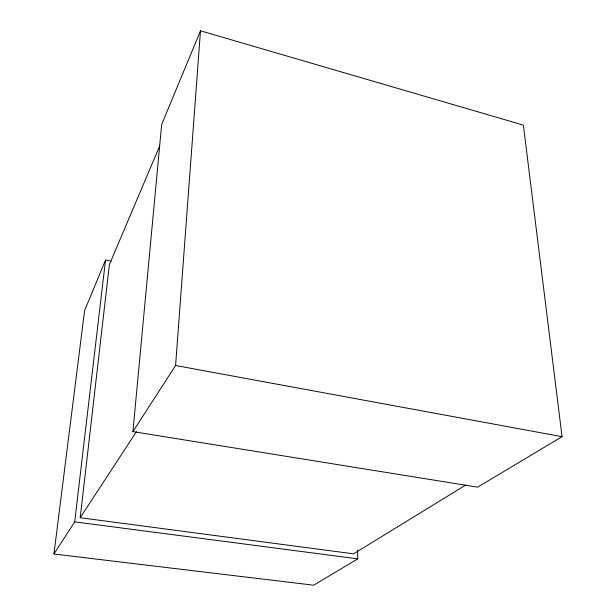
<?xml version="1.0" encoding="UTF-8"?>
<svg xmlns="http://www.w3.org/2000/svg" width="616" height="616" viewBox="0 0 616 616"><rect width="100%" height="100%" fill="white"/><g stroke="black" fill="none" stroke-linecap="round" stroke-linejoin="round"><path stroke-width="0.92" d="M132.917 431.623L175.583 365.504L200.493 30.8L523.377 125.102L562.054 436.667L477.631 487.156L132.917 431.623L161.661 124.547L200.493 30.8M465.735 485.046L353.546 553.838L80.196 517.725L109.386 264.634L159.69 145.977M357.603 550.188L357.773 558.843L313.69 585.2L53.946 554.015L74.698 521.86L105.529 260.06L111.173 261.261M53.946 554.015L84.584 310.626L105.529 260.06M80.196 517.725L136.452 431.647M74.698 521.86L357.773 558.843M175.583 365.504L562.054 436.667"/></g></svg>
